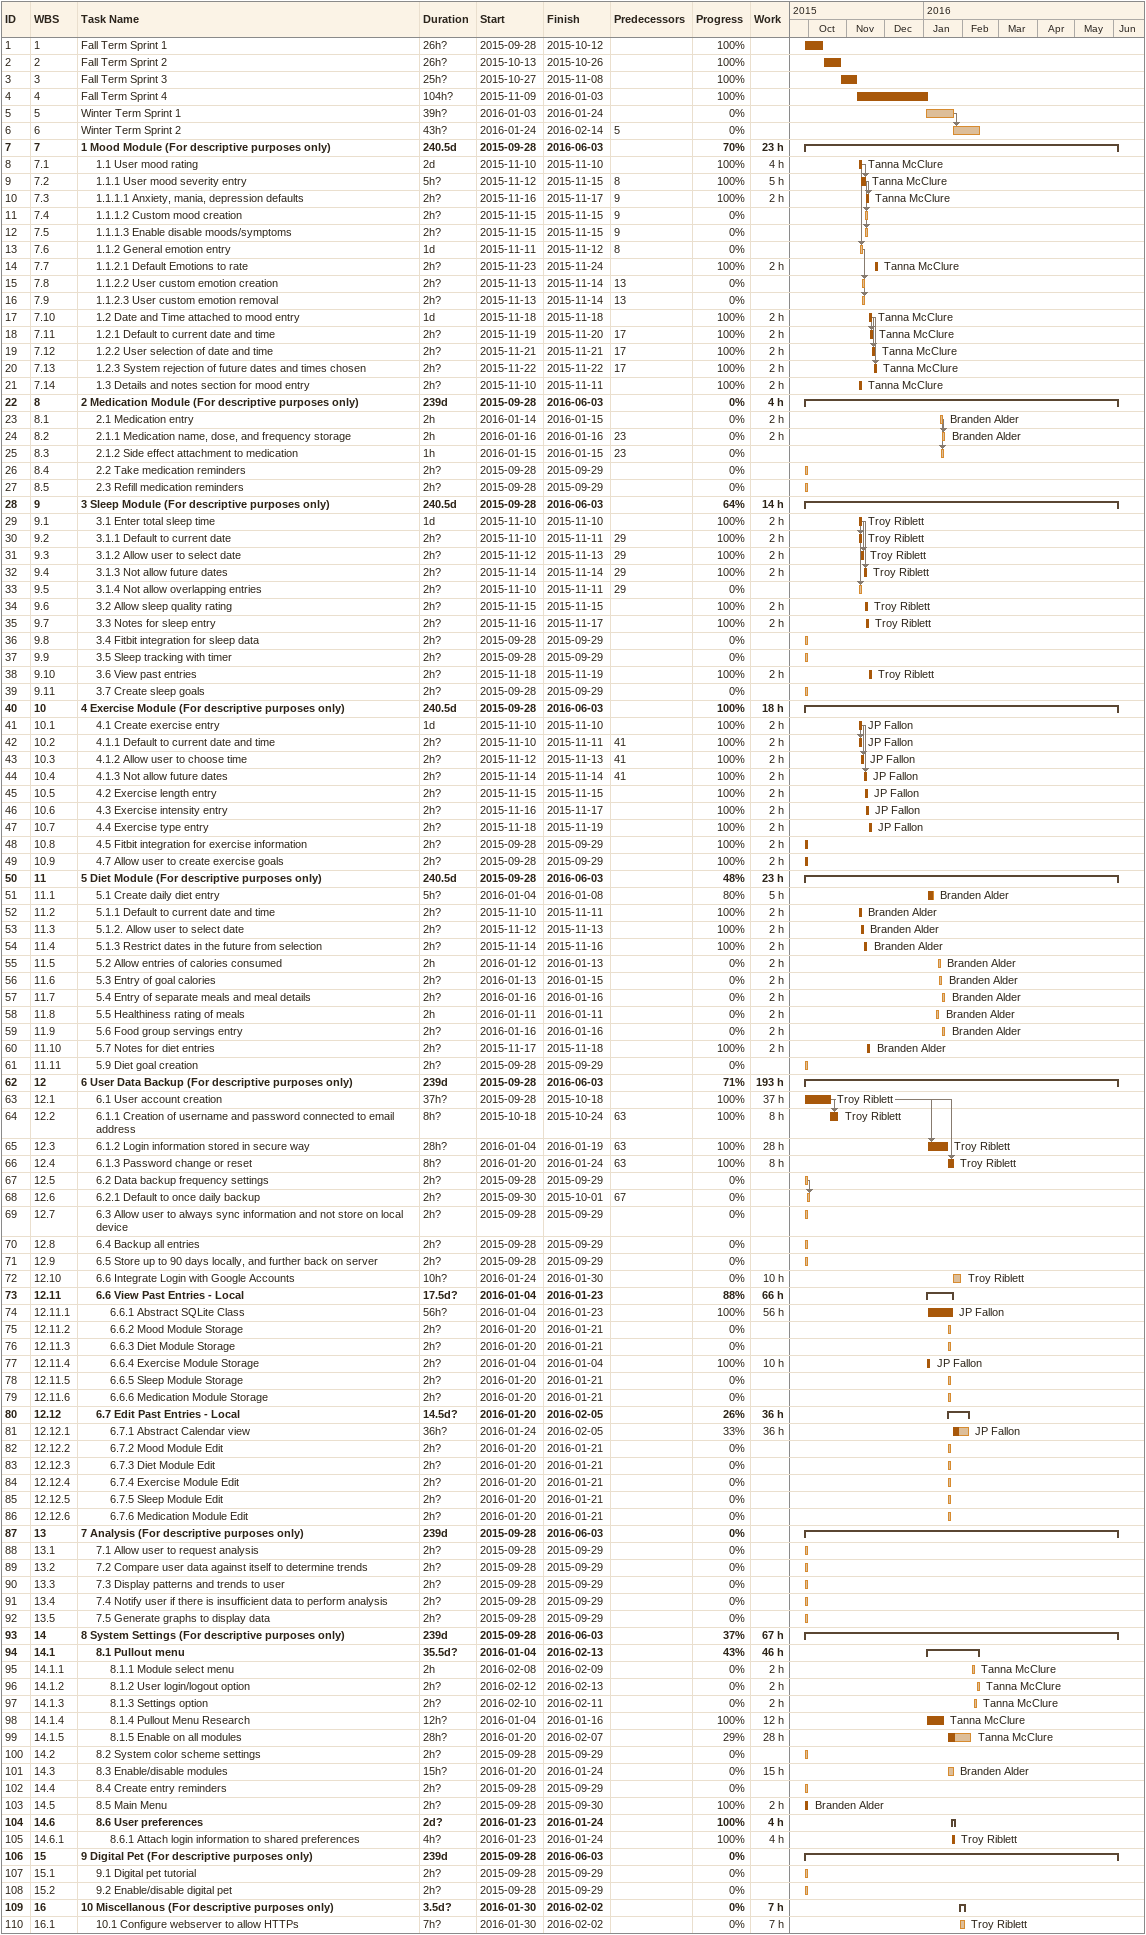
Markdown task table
| ID | WBS | Task | Duration | Start | Finish | Predecessors | Resources | % complete | Work (h) |
|---|---|---|---|---|---|---|---|---|---|
| 1 | 1 | Fall Term Sprint 1 | 26h? | 2015-09-28 | 2015-10-12 |  |  | 100 |  |
| 2 | 2 | Fall Term Sprint 2 | 26h? | 2015-10-13 | 2015-10-26 |  |  | 100 |  |
| 3 | 3 | Fall Term Sprint 3 | 25h? | 2015-10-27 | 2015-11-08 |  |  | 100 |  |
| 4 | 4 | Fall Term Sprint 4 | 104h? | 2015-11-09 | 2016-01-03 |  |  | 100 |  |
| 5 | 5 | Winter Term Sprint 1 | 39h? | 2016-01-03 | 2016-01-24 |  |  | 0 |  |
| 6 | 6 | Winter Term Sprint 2 | 43h? | 2016-01-24 | 2016-02-14 | 5 |  | 0 |  |
| 7 | 7 | **1 Mood Module (For descriptive purposes only)** | 240.5d | 2015-09-28 | 2016-06-03 |  |  | 70 | 23 |
| 8 | 7.1 | 1.1 User mood rating | 2d | 2015-11-10 | 2015-11-10 |  | Tanna McClure | 100 | 4 |
| 9 | 7.2 | 1.1.1 User mood severity entry | 5h? | 2015-11-12 | 2015-11-15 | 8 | Tanna McClure | 100 | 5 |
| 10 | 7.3 | 1.1.1.1 Anxiety, mania, depression defaults | 2h? | 2015-11-16 | 2015-11-17 | 9 | Tanna McClure | 100 | 2 |
| 11 | 7.4 | 1.1.1.2 Custom mood creation | 2h? | 2015-11-15 | 2015-11-15 | 9 |  | 0 |  |
| 12 | 7.5 | 1.1.1.3 Enable disable moods/symptoms | 2h? | 2015-11-15 | 2015-11-15 | 9 |  | 0 |  |
| 13 | 7.6 | 1.1.2 General emotion entry | 1d | 2015-11-11 | 2015-11-12 | 8 |  | 0 |  |
| 14 | 7.7 | 1.1.2.1 Default Emotions to rate | 2h? | 2015-11-23 | 2015-11-24 |  | Tanna McClure | 100 | 2 |
| 15 | 7.8 | 1.1.2.2 User custom emotion creation | 2h? | 2015-11-13 | 2015-11-14 | 13 |  | 0 |  |
| 16 | 7.9 | 1.1.2.3 User custom emotion removal | 2h? | 2015-11-13 | 2015-11-14 | 13 |  | 0 |  |
| 17 | 7.10 | 1.2 Date and Time attached to mood entry | 1d | 2015-11-18 | 2015-11-18 |  | Tanna McClure | 100 | 2 |
| 18 | 7.11 | 1.2.1 Default to current date and time | 2h? | 2015-11-19 | 2015-11-20 | 17 | Tanna McClure | 100 | 2 |
| 19 | 7.12 | 1.2.2 User selection of date and time | 2h? | 2015-11-21 | 2015-11-21 | 17 | Tanna McClure | 100 | 2 |
| 20 | 7.13 | 1.2.3 System rejection of future dates and times chosen | 2h? | 2015-11-22 | 2015-11-22 | 17 | Tanna McClure | 100 | 2 |
| 21 | 7.14 | 1.3 Details and notes section for mood entry | 2h? | 2015-11-10 | 2015-11-11 |  | Tanna McClure | 100 | 2 |
| 22 | 8 | **2 Medication Module (For descriptive purposes only)** | 239d | 2015-09-28 | 2016-06-03 |  |  | 0 | 4 |
| 23 | 8.1 | 2.1 Medication entry | 2h | 2016-01-14 | 2016-01-15 |  | Branden Alder | 0 | 2 |
| 24 | 8.2 | 2.1.1 Medication name, dose, and frequency storage | 2h | 2016-01-16 | 2016-01-16 | 23 | Branden Alder | 0 | 2 |
| 25 | 8.3 | 2.1.2 Side effect attachment to medication | 1h | 2016-01-15 | 2016-01-15 | 23 |  | 0 |  |
| 26 | 8.4 | 2.2 Take medication reminders | 2h? | 2015-09-28 | 2015-09-29 |  |  | 0 |  |
| 27 | 8.5 | 2.3 Refill medication reminders | 2h? | 2015-09-28 | 2015-09-29 |  |  | 0 |  |
| 28 | 9 | **3 Sleep Module (For descriptive purposes only)** | 240.5d | 2015-09-28 | 2016-06-03 |  |  | 64 | 14 |
| 29 | 9.1 | 3.1 Enter total sleep time | 1d | 2015-11-10 | 2015-11-10 |  | Troy Riblett | 100 | 2 |
| 30 | 9.2 | 3.1.1 Default to current date | 2h? | 2015-11-10 | 2015-11-11 | 29 | Troy Riblett | 100 | 2 |
| 31 | 9.3 | 3.1.2 Allow user to select date | 2h? | 2015-11-12 | 2015-11-13 | 29 | Troy Riblett | 100 | 2 |
| 32 | 9.4 | 3.1.3 Not allow future dates | 2h? | 2015-11-14 | 2015-11-14 | 29 | Troy Riblett | 100 | 2 |
| 33 | 9.5 | 3.1.4 Not allow overlapping entries | 2h? | 2015-11-10 | 2015-11-11 | 29 |  | 0 |  |
| 34 | 9.6 | 3.2 Allow sleep quality rating | 2h? | 2015-11-15 | 2015-11-15 |  | Troy Riblett | 100 | 2 |
| 35 | 9.7 | 3.3 Notes for sleep entry | 2h? | 2015-11-16 | 2015-11-17 |  | Troy Riblett | 100 | 2 |
| 36 | 9.8 | 3.4 Fitbit integration for sleep data | 2h? | 2015-09-28 | 2015-09-29 |  |  | 0 |  |
| 37 | 9.9 | 3.5 Sleep tracking with timer | 2h? | 2015-09-28 | 2015-09-29 |  |  | 0 |  |
| 38 | 9.10 | 3.6 View past entries | 2h? | 2015-11-18 | 2015-11-19 |  | Troy Riblett | 100 | 2 |
| 39 | 9.11 | 3.7 Create sleep goals | 2h? | 2015-09-28 | 2015-09-29 |  |  | 0 |  |
| 40 | 10 | **4 Exercise Module (For descriptive purposes only)** | 240.5d | 2015-09-28 | 2016-06-03 |  |  | 100 | 18 |
| 41 | 10.1 | 4.1 Create exercise entry | 1d | 2015-11-10 | 2015-11-10 |  | JP Fallon | 100 | 2 |
| 42 | 10.2 | 4.1.1 Default to current date and time | 2h? | 2015-11-10 | 2015-11-11 | 41 | JP Fallon | 100 | 2 |
| 43 | 10.3 | 4.1.2 Allow user to choose time | 2h? | 2015-11-12 | 2015-11-13 | 41 | JP Fallon | 100 | 2 |
| 44 | 10.4 | 4.1.3 Not allow future dates | 2h? | 2015-11-14 | 2015-11-14 | 41 | JP Fallon | 100 | 2 |
| 45 | 10.5 | 4.2 Exercise length entry | 2h? | 2015-11-15 | 2015-11-15 |  | JP Fallon | 100 | 2 |
| 46 | 10.6 | 4.3 Exercise intensity entry | 2h? | 2015-11-16 | 2015-11-17 |  | JP Fallon | 100 | 2 |
| 47 | 10.7 | 4.4 Exercise type entry | 2h? | 2015-11-18 | 2015-11-19 |  | JP Fallon | 100 | 2 |
| 48 | 10.8 | 4.5 Fitbit integration for exercise information | 2h? | 2015-09-28 | 2015-09-29 |  |  | 100 | 2 |
| 49 | 10.9 | 4.7 Allow user to create exercise goals | 2h? | 2015-09-28 | 2015-09-29 |  |  | 100 | 2 |
| 50 | 11 | **5 Diet Module (For descriptive purposes only)** | 240.5d | 2015-09-28 | 2016-06-03 |  |  | 48 | 23 |
| 51 | 11.1 | 5.1 Create daily diet entry | 5h? | 2016-01-04 | 2016-01-08 |  | Branden Alder | 80 | 5 |
| 52 | 11.2 | 5.1.1 Default to current date and time | 2h? | 2015-11-10 | 2015-11-11 |  | Branden Alder | 100 | 2 |
| 53 | 11.3 | 5.1.2. Allow user to select date | 2h? | 2015-11-12 | 2015-11-13 |  | Branden Alder | 100 | 2 |
| 54 | 11.4 | 5.1.3 Restrict dates in the future from selection | 2h? | 2015-11-14 | 2015-11-16 |  | Branden Alder | 100 | 2 |
| 55 | 11.5 | 5.2 Allow entries of calories consumed | 2h | 2016-01-12 | 2016-01-13 |  | Branden Alder | 0 | 2 |
| 56 | 11.6 | 5.3 Entry of goal calories | 2h? | 2016-01-13 | 2016-01-15 |  | Branden Alder | 0 | 2 |
| 57 | 11.7 | 5.4 Entry of separate meals and meal details | 2h? | 2016-01-16 | 2016-01-16 |  | Branden Alder | 0 | 2 |
| 58 | 11.8 | 5.5 Healthiness rating of meals | 2h | 2016-01-11 | 2016-01-11 |  | Branden Alder | 0 | 2 |
| 59 | 11.9 | 5.6 Food group servings entry | 2h? | 2016-01-16 | 2016-01-16 |  | Branden Alder | 0 | 2 |
| 60 | 11.10 | 5.7 Notes for diet entries | 2h? | 2015-11-17 | 2015-11-18 |  | Branden Alder | 100 | 2 |
| 61 | 11.11 | 5.9 Diet goal creation | 2h? | 2015-09-28 | 2015-09-29 |  |  | 0 |  |
| 62 | 12 | **6 User Data Backup (For descriptive purposes only)** | 239d | 2015-09-28 | 2016-06-03 |  |  | 71 | 193 |
| 63 | 12.1 | 6.1 User account creation | 37h? | 2015-09-28 | 2015-10-18 |  | Troy Riblett | 100 | 37 |
| 64 | 12.2 | 6.1.1 Creation of username and password connected to email address | 8h? | 2015-10-18 | 2015-10-24 | 63 | Troy Riblett | 100 | 8 |
| 65 | 12.3 | 6.1.2 Login information stored in secure way | 28h? | 2016-01-04 | 2016-01-19 | 63 | Troy Riblett | 100 | 28 |
| 66 | 12.4 | 6.1.3 Password change or reset | 8h? | 2016-01-20 | 2016-01-24 | 63 | Troy Riblett | 100 | 8 |
| 67 | 12.5 | 6.2 Data backup frequency settings | 2h? | 2015-09-28 | 2015-09-29 |  |  | 0 |  |
| 68 | 12.6 | 6.2.1 Default to once daily backup | 2h? | 2015-09-30 | 2015-10-01 | 67 |  | 0 |  |
| 69 | 12.7 | 6.3 Allow user to always sync information and not store on local device | 2h? | 2015-09-28 | 2015-09-29 |  |  | 0 |  |
| 70 | 12.8 | 6.4 Backup all entries | 2h? | 2015-09-28 | 2015-09-29 |  |  | 0 |  |
| 71 | 12.9 | 6.5 Store up to 90 days locally, and further back on server | 2h? | 2015-09-28 | 2015-09-29 |  |  | 0 |  |
| 72 | 12.10 | 6.6 Integrate Login with Google Accounts | 10h? | 2016-01-24 | 2016-01-30 |  | Troy Riblett | 0 | 10 |
| 73 | 12.11 | **6.6 View Past Entries - Local** | 17.5d? | 2016-01-04 | 2016-01-23 |  |  | 88 | 66 |
| 74 | 12.11.1 | 6.6.1 Abstract SQLite Class | 56h? | 2016-01-04 | 2016-01-23 |  | JP Fallon | 100 | 56 |
| 75 | 12.11.2 | 6.6.2 Mood Module Storage | 2h? | 2016-01-20 | 2016-01-21 |  |  | 0 |  |
| 76 | 12.11.3 | 6.6.3 Diet Module Storage | 2h? | 2016-01-20 | 2016-01-21 |  |  | 0 |  |
| 77 | 12.11.4 | 6.6.4 Exercise Module Storage | 2h? | 2016-01-04 | 2016-01-04 |  | JP Fallon | 100 | 10 |
| 78 | 12.11.5 | 6.6.5 Sleep Module Storage | 2h? | 2016-01-20 | 2016-01-21 |  |  | 0 |  |
| 79 | 12.11.6 | 6.6.6 Medication Module Storage | 2h? | 2016-01-20 | 2016-01-21 |  |  | 0 |  |
| 80 | 12.12 | **6.7 Edit Past Entries - Local** | 14.5d? | 2016-01-20 | 2016-02-05 |  |  | 26 | 36 |
| 81 | 12.12.1 | 6.7.1 Abstract Calendar view | 36h? | 2016-01-24 | 2016-02-05 |  | JP Fallon | 33 | 36 |
| 82 | 12.12.2 | 6.7.2 Mood Module Edit | 2h? | 2016-01-20 | 2016-01-21 |  |  | 0 |  |
| 83 | 12.12.3 | 6.7.3 Diet Module Edit | 2h? | 2016-01-20 | 2016-01-21 |  |  | 0 |  |
| 84 | 12.12.4 | 6.7.4 Exercise Module Edit | 2h? | 2016-01-20 | 2016-01-21 |  |  | 0 |  |
| 85 | 12.12.5 | 6.7.5 Sleep Module Edit | 2h? | 2016-01-20 | 2016-01-21 |  |  | 0 |  |
| 86 | 12.12.6 | 6.7.6 Medication Module Edit | 2h? | 2016-01-20 | 2016-01-21 |  |  | 0 |  |
| 87 | 13 | **7 Analysis (For descriptive purposes only)** | 239d | 2015-09-28 | 2016-06-03 |  |  | 0 |  |
| 88 | 13.1 | 7.1 Allow user to request analysis | 2h? | 2015-09-28 | 2015-09-29 |  |  | 0 |  |
| 89 | 13.2 | 7.2 Compare user data against itself to determine trends | 2h? | 2015-09-28 | 2015-09-29 |  |  | 0 |  |
| 90 | 13.3 | 7.3 Display patterns and trends to user | 2h? | 2015-09-28 | 2015-09-29 |  |  | 0 |  |
| 91 | 13.4 | 7.4 Notify user if there is insufficient data to perform analysis | 2h? | 2015-09-28 | 2015-09-29 |  |  | 0 |  |
| 92 | 13.5 | 7.5 Generate graphs to display data | 2h? | 2015-09-28 | 2015-09-29 |  |  | 0 |  |
| 93 | 14 | **8 System Settings (For descriptive purposes only)** | 239d | 2015-09-28 | 2016-06-03 |  |  | 37 | 67 |
| 94 | 14.1 | **8.1 Pullout menu** | 35.5d? | 2016-01-04 | 2016-02-13 |  |  | 43 | 46 |
| 95 | 14.1.1 | 8.1.1 Module select menu | 2h | 2016-02-08 | 2016-02-09 |  | Tanna McClure | 0 | 2 |
| 96 | 14.1.2 | 8.1.2 User login/logout option | 2h? | 2016-02-12 | 2016-02-13 |  | Tanna McClure | 0 | 2 |
| 97 | 14.1.3 | 8.1.3 Settings option | 2h? | 2016-02-10 | 2016-02-11 |  | Tanna McClure | 0 | 2 |
| 98 | 14.1.4 | 8.1.4 Pullout Menu Research | 12h? | 2016-01-04 | 2016-01-16 |  | Tanna McClure | 100 | 12 |
| 99 | 14.1.5 | 8.1.5 Enable on all modules | 28h? | 2016-01-20 | 2016-02-07 |  | Tanna McClure | 29 | 28 |
| 100 | 14.2 | 8.2 System color scheme settings | 2h? | 2015-09-28 | 2015-09-29 |  |  | 0 |  |
| 101 | 14.3 | 8.3 Enable/disable modules | 15h? | 2016-01-20 | 2016-01-24 |  | Branden Alder | 0 | 15 |
| 102 | 14.4 | 8.4 Create entry reminders | 2h? | 2015-09-28 | 2015-09-29 |  |  | 0 |  |
| 103 | 14.5 | 8.5 Main Menu | 2h? | 2015-09-28 | 2015-09-30 |  | Branden Alder | 100 | 2 |
| 104 | 14.6 | **8.6 User preferences** | 2d? | 2016-01-23 | 2016-01-24 |  |  | 100 | 4 |
| 105 | 14.6.1 | 8.6.1 Attach login information to shared preferences | 4h? | 2016-01-23 | 2016-01-24 |  | Troy Riblett | 100 | 4 |
| 106 | 15 | **9 Digital Pet (For descriptive purposes only)** | 239d | 2015-09-28 | 2016-06-03 |  |  | 0 |  |
| 107 | 15.1 | 9.1 Digital pet tutorial | 2h? | 2015-09-28 | 2015-09-29 |  |  | 0 |  |
| 108 | 15.2 | 9.2 Enable/disable digital pet | 2h? | 2015-09-28 | 2015-09-29 |  |  | 0 |  |
| 109 | 16 | **10 Miscellanous (For descriptive purposes only)** | 3.5d? | 2016-01-30 | 2016-02-02 |  |  | 0 | 7 |
| 110 | 16.1 | 10.1 Configure webserver to allow HTTPs | 7h? | 2016-01-30 | 2016-02-02 |  | Troy Riblett | 0 | 7 |
